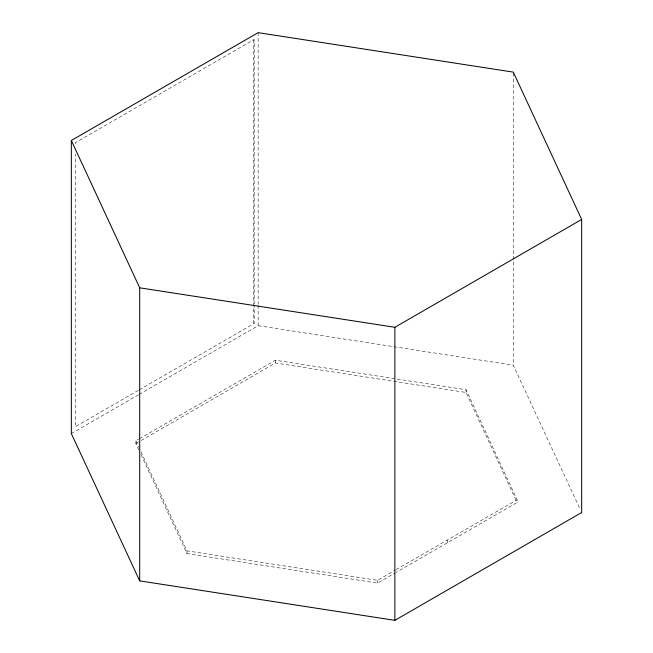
<?xml version="1.0" encoding="UTF-8"?>
<svg xmlns="http://www.w3.org/2000/svg" width="653" height="653" viewBox="0 0 653 653"><rect width="100%" height="100%" fill="white"/><g stroke="black" fill="none" stroke-linecap="round" stroke-linejoin="round"><path stroke-width="0.49" stroke-dasharray="3.27 2.45" d="M138.379 390.314L75.258 426.76L75.258 153.961M139.26 389.808L254.205 323.447L254.205 305.122M71.332 433.559L138.379 394.845M139.26 394.339L258.131 325.708L513.299 365.182L580.386 509.74M138.893 450.015L135.889 443.542L135.889 440.799L138.534 439.265M139.416 438.759L275.427 360.236L466.038 389.727L517.111 499.774L517.111 502.516L396.118 572.371M135.889 443.542L140.305 440.995M141.187 440.481L275.427 362.978L466.038 392.469L517.111 502.516M141.04 451.892L186.962 550.846L377.573 580.337L395.236 570.134M396.118 569.628L517.111 499.774M141.04 454.643L186.962 553.589L377.573 583.08L395.236 572.885M135.889 440.799L138.893 447.272M513.299 73.144L513.299 365.182M466.038 389.727L466.038 392.469M447.346 540.055L447.346 542.798M377.573 580.337L377.573 583.08M275.427 360.236L275.427 362.978M258.131 32.65L258.131 304.339M258.131 305.359L258.131 325.708M254.205 304.102L254.205 39.449L75.258 142.762L75.258 145.815M253.437 39.89L253.437 323.88M186.962 550.846L186.962 553.589"/><path stroke-width="0.98" d="M71.332 140.493L258.131 32.65L513.299 72.124L581.668 219.441L581.668 512.507L394.869 620.35L139.701 580.876L71.332 433.559L71.332 140.493L139.701 287.818L139.701 580.876M139.701 287.818L394.869 327.292L581.668 219.441M394.869 327.292L394.869 620.35"/></g></svg>
